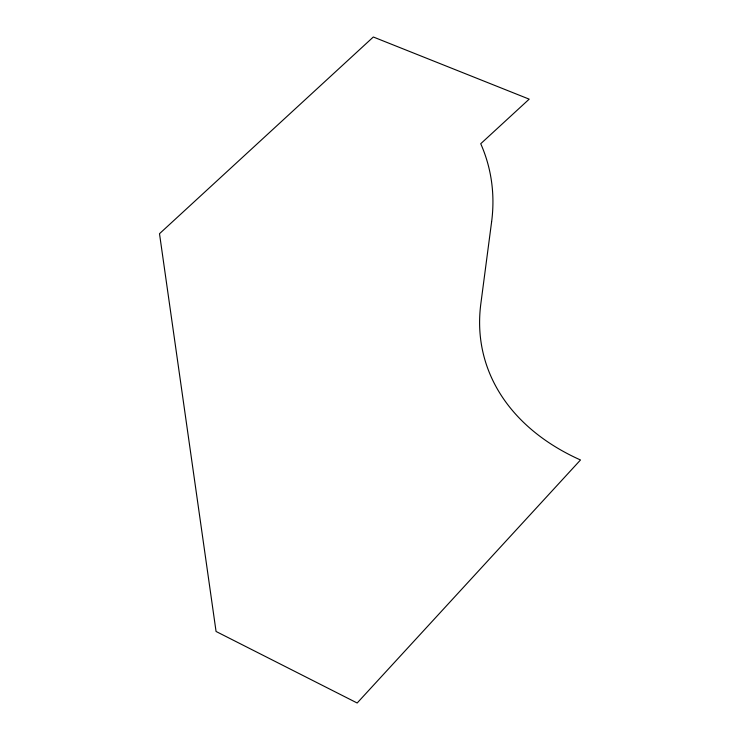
<?xml version="1.0" encoding="UTF-8"?>
<svg xmlns="http://www.w3.org/2000/svg" width="740" height="740" viewBox="0 0 740 740"><rect width="100%" height="100%" fill="white"/><g stroke="black" fill="none" stroke-linecap="round" stroke-linejoin="round"><path stroke-width="1.11" d="M491.601 221.889L480.834 303.789A279.72 191.836 -14.6 0 0 580.493 459.975L357.17 703L216.062 631.47L159.507 233.701L373.33 37L529.192 99.151L480.732 143.727A301.504 206.774 -14.6 0 1 491.601 221.889"/></g></svg>
